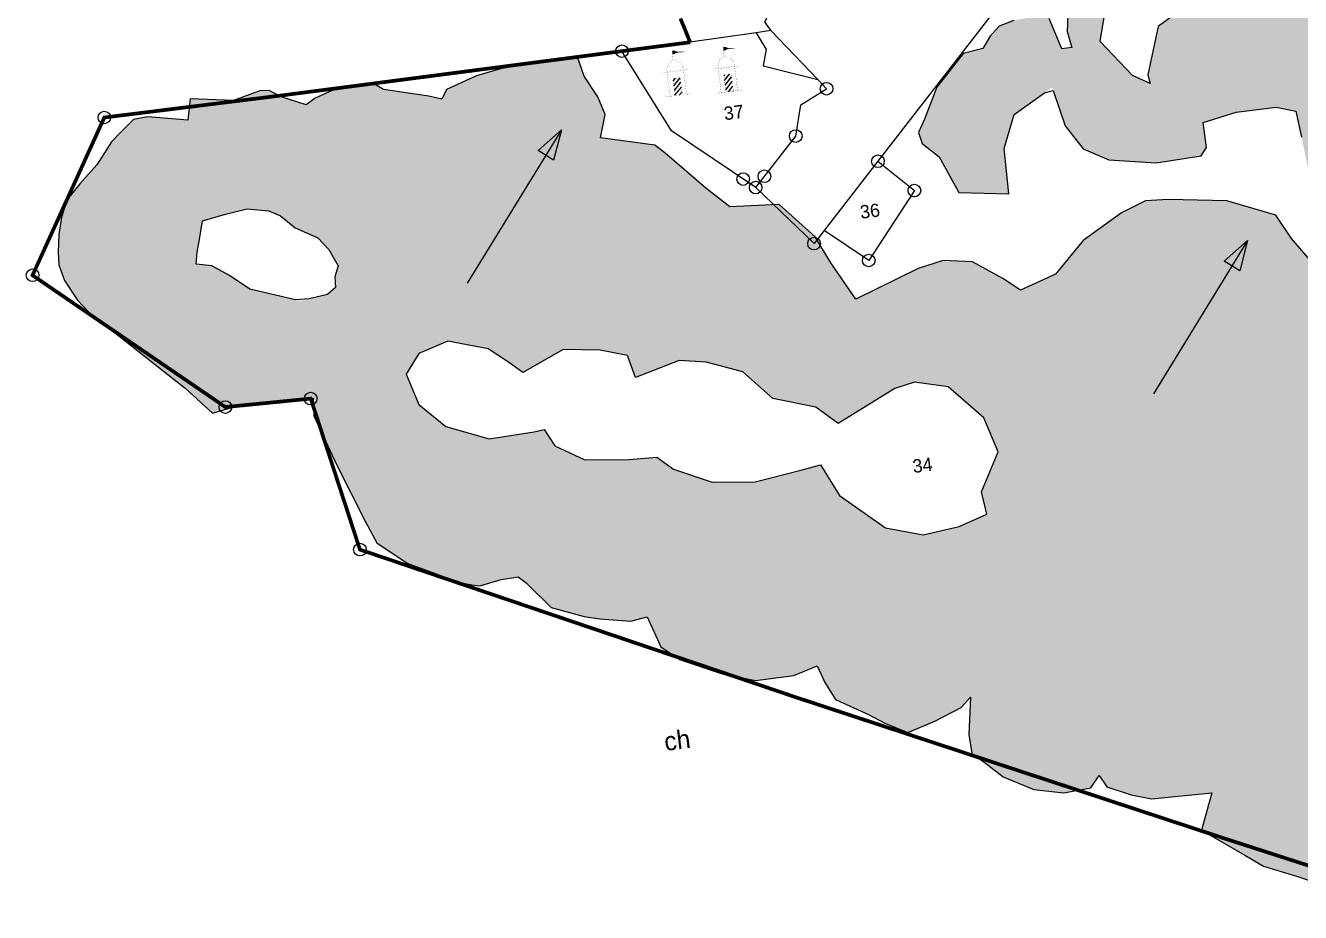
# Model space of a CAD drawing. Header units: metres. Extents: x 290104 to 292132, y 1990019 to 1991719.
# Drawn here: x 290104 to 290799, y 1990043 to 1990526 of the extents above; entities that cross this region are included whole.
import ezdxf
from ezdxf.enums import TextEntityAlignment as Align

# ---------------------------------------------------------------- set-up
doc = ezdxf.new("R2010")
doc.units = ezdxf.units.M
doc.header["$MEASUREMENT"] = 0
doc.linetypes.add('DASHDOT', pattern=[1, 0.5, -0.25, 0, -0.25])
for name, color, linetype in [('POLY_HATCH', 12, 'Continuous'), ('POLY_PARCEL', 6, 'Continuous'), ('POLY_WATER', 4, 'Continuous'), ('SYM_ARROW', 1, 'Continuous'), ('SYM_STONE', 1, 'Continuous'), ('SYM_WORSHIP', 1, 'Continuous'), ('TEXT_MAPOUT', 7, 'Continuous'), ('TEXT_PARCEL', 7, 'Continuous'), ('V_BOUND_LINE', 7, 'Continuous'), ('V_BOUND_STREAM_LINE', 7, 'DASHDOT')]:
    doc.layers.add(name, color=color, linetype=linetype)
doc.styles.add('TEXT_MAP', font='')
doc.styles.get('TEXT_MAP').set_extended_font_data('Kruti Dev 050')

# ---------------------------------------------------------------- blocks, each defined once
blk = doc.blocks.new('STONE')
blk.add_circle((0, 0), 0.8510231522929323)
blk = doc.blocks.new('TEMPLE')
at = {"linetype": 'Continuous'}
blk.add_hatch(color=256, dxfattribs=at).paths.add_polyline_path([(0.2823070738277259, 5.694702453576042), (0.5997007943876708, 5.747528817597753), (0.9523601482808252, 5.712310998570159), (1.393183585423913, 5.729920272603636), (0.4939023840613558, 5.853181545622648), (0.2117758071981405, 6.011659908611305), (-0.1408835466579603, 6.064486272633075), (-0.1493116005540691, 5.551076389589148), (-0.0879850967228372, 5.5538326355815)])
h = blk.add_hatch(dxfattribs=at)
h.set_pattern_fill('ANSI31', color=256, scale=3.600000000000001, style=0)
h.set_pattern_definition([(45, (-94.63405291644858, -100.6524758033455), (-0.3181980515339464, 0.3181980515339465), [])])
h.paths.add_polyline_path([(-0.5113554589449905, 2.324357100333998), (-0.5113554589449906, 0), (0.4937226423062385, 0), (0.4937226423062385, 2.324357100333998)])
at = {"linetype": 'Continuous', "const_width": 0.01800000000000001}
for points in [[(-0.158516363315357, 4.990351905506088), (-0.1408835466579603, 6.064486272633076), (0.211775807198137, 6.011659908611307), (0.4939023840613572, 5.853181545622647), (1.393183585423913, 5.729920272603636), (0.9523601482808317, 5.71231099857016), (0.5997007943876724, 5.747528817597754), (0.2823070738277238, 5.694702453576042), (-0.08798509672283217, 5.5538326355815), (-0.1493116005697175, 5.551076389588445)], [(-1.163775716759346, 3.275230194441974), (-1.163595975004228, 3.687303537316609), (-0.9696334814279908, 4.21556644840166), (-0.6346069441922282, 4.550132448412455), (-0.3348460402526143, 4.726220085434591), (-0.158516363315357, 4.990351905506088), (0.05307894691827642, 4.796655723489835), (0.4586367507652085, 4.497306084390743), (0.6878648776373666, 4.356436266396202), (0.8818273712508926, 4.092304446343348), (1.022891414873357, 3.757738446313908), (1.057977306433031, 3.275230194441974)], [(-1.780928830839684, 3.275230194441974), (1.745663197543536, 3.275230194441974)], [(-1.163775716759346, 0), (-1.163775716759346, 3.275230194441974)], [(-0.5113554589449905, 0), (-0.5113554589449905, 2.324357100333998), (0.4937226423062384, 2.324357100333998), (0.4937226423062384, 0)], [(1.057977306433031, 0), (1.057977306433031, 3.275230194441974)], [(-1.780928830839684, 0), (1.780928830839684, 0)]]:
    blk.add_lwpolyline(points, dxfattribs=at)
blk = doc.blocks.new('ARROWASPECT')
h = blk.add_hatch(color=256)
h.paths.add_polyline_path([(2.847414293257273, -2.847414293257273), (3.718424492809556, -1.976404093704986), (8.881784197001252e-15, -1.4210854715202e-14)])
h.paths.add_polyline_path([(3.552713678800501e-14, -2.842170943040401e-14), (1.976404093705009, -3.718424492809532), (2.847414293257282, -2.847414293257273)])
for points in [[(0, 0), (17.15460829185389, -17.15460829185389)], [(0, 0), (1.976404093705, -3.718424492809547)], [(0, 0), (3.718424492809556, -1.976404093704986)], [(3.718424492809556, -1.976404093704986), (1.976404093705, -3.718424492809547)]]:
    blk.add_lwpolyline(points)
blk = doc.blocks.new('21432')
at = {"layer": 'POLY_HATCH'}
h = blk.add_hatch(dxfattribs=at)
h.set_pattern_fill('ZIGZAG', color=256, scale=40.40039690442527, angle=7.091492986358515, style=0)
h.set_pattern_definition([(7.091492986358515, (290088.8200851613, 1989667.837762108), (4.38796861673277, 5.634867665452759), [5.050049613053159, -5.050049613053159]), (97.09149298635852, (290093.8315033024, 1989668.461211632), (-5.634867665452758, 4.38796861673277), [5.050049613053159, -5.050049613053159])])
h.paths.add_polyline_path([(290750.5871927554, 1990108.055136135), (290745.0264765553, 1990087.729126034), (290768.676812903, 1990074.117019292), (290778.6770453232, 1990068.046396606), (290796.6905425654, 1990062.5876834), (290811.9543437237, 1990057.556866444), (290829.2091658157, 1990052.003769642), (290843.1954843297, 1990051.048852627), (290854.4235930117, 1990048.873793472), (290870.4029505969, 1990050.476731161), (290890.7106791773, 1990073.022337738), (290898.4470285136, 1990085.149342659), (290907.4466926176, 1990071.639533779), (290920.1002730337, 1990062.819124239), (290931.0027001721, 1990058.785661676), (290959.9287328789, 1990064.694137222), (290967.3288602559, 1990070.234574183), (290976.100800228, 1990070.940867259), (290992.9843706686, 1990077.66109962), (290998.3914589746, 1990080.643681878), (291005.2154905211, 1990075.332873526), (291015.8861401923, 1990079.355260597), (291042.0384918536, 1990099.548093476), (291044.6547840685, 1990112.57807293), (291049.7276691312, 1990112.054217126), (291065.655824598, 1990107.876014668), (291088.6519234937, 1990108.811936353), (291111.3650354311, 1990112.022566609), (291119.9031718471, 1990117.704578505), (291131.8122381957, 1990130.350693658), (291143.2617881998, 1990165.268758564), (291143.9580569444, 1990175.558382836), (291147.6200554938, 1990192.568302677), (291155.8691420092, 1990191.284627885), (291165.434778872, 1990173.22541117), (291175.5354115582, 1990175.636940714), (291179.2364846048, 1990179.947224143), (291187.5879895233, 1990190.225836131), (291191.3854174518, 1990196.858015734), (291198.0760530808, 1990205.00507935), (291198.793627645, 1990214.718968544), (291198.0410233887, 1990223.864976471), (291198.0491135776, 1990236.185493237), (291196.9171680599, 1990245.284308908), (291194.55288471, 1990254.999784284), (291176.0395315613, 1990264.667818788), (291145.293490898, 1990260.408696227), (291122.6241137694, 1990261.061572033), (291122.0991014689, 1990275.756842456), (291119.967105769, 1990285.910843779), (291106.1885996214, 1990287.371455178), (291100.9026821903, 1990298.435495155), (291092.3633098455, 1990321.684693568), (291082.7442520005, 1990329.170724241), (291072.3714693365, 1990328.748558146), (291054.7798325337, 1990326.994192871), (291050.8881484626, 1990344.309571241), (291057.9611357804, 1990367.764501244), (291055.1886315396, 1990379.575360942), (291052.4670338712, 1990387.485339202), (291048.5685042765, 1990394.380631978), (291042.961192883, 1990404.536420363), (291035.1063895493, 1990411.807798023), (291039.1736013405, 1990417.523397416), (291053.8315549393, 1990425.5852991), (291046.9941182908, 1990435.153920963), (291035.989951993, 1990450.282060396), (291027.226432112, 1990457.87452496), (291008.7861034476, 1990466.433806734), (290993.765631931, 1990471.945465336), (290985.0507318661, 1990472.163685987), (290967.5654737692, 1990469.554286525), (290958.2700892702, 1990481.421930348), (290941.331162204, 1990490.758500439), (290925.5129042406, 1990502.682933958), (290914.4509937984, 1990511.291865498), (290908.3072590197, 1990518.776110025), (290889.6010011539, 1990529.47298654), (290878.3726873198, 1990528.944392124), (290858.0526079038, 1990524.679914862), (290853.8235600184, 1990516.773504241), (290848.9031043924, 1990514.424834349), (290844.1999434062, 1990517.312811796), (290832.5993296163, 1990519.776842572), (290830.6345291578, 1990533.13926186), (290821.946135501, 1990547.290792694), (290796.7037437459, 1990544.150492545), (290778.4678124351, 1990562.653313848), (290766.9584165369, 1990566.068152354), (290761.4157807319, 1990566.071001671), (290743.2428497287, 1990550.654912795), (290732.8288829238, 1990534.126942094), (290721.3970332068, 1990525.780927898), (290715.6665576308, 1990499.44987217), (290716.9425504507, 1990494.761934158), (290707.3950127967, 1990499.113224629), (290689.8413088879, 1990517.700918983), (290693.3518236847, 1990539.601505171), (290700.2625528947, 1990545.307914228), (290681.8606128399, 1990570.713908772), (290683.8115558599, 1990555.031819268), (290679.4600894917, 1990551.028558731), (290677.3213067008, 1990540.37674319), (290672.1143269847, 1990532.112758299), (290671.8525790547, 1990523.079222881), (290674.3197407327, 1990514.385179668), (290668.8619215168, 1990513.706195257), (290661.9657467107, 1990530.157835288), (290655.5712293648, 1990531.439466952), (290642.6937474345, 1990529.145048), (290634.7614893388, 1990526.081082257), (290629.8974429136, 1990520.6292877), (290625.8852632838, 1990513.898708963), (290615.1392795697, 1990511.177080089), (290600.8016030706, 1990492.776211029), (290593.9684206206, 1990475.308944616), (290590.7232923547, 1990467.981406119), (290592.8511599216, 1990462.01468019), (290602.0557642847, 1990454.851199385), (290612.7871941737, 1990435.414774517), (290639.9029895616, 1990434.633843433), (290637.5315670696, 1990459.264595304), (290642.8306473707, 1990477.925776582), (290663.5087346044, 1990492.609160198), (290670.6250321385, 1990471.690201625), (290680.5082258816, 1990459.072076946), (290694.4035986755, 1990453.184535658), (290720.2397558487, 1990451.552024743), (290744.7151036127, 1990455.289285569), (290747.6172917938, 1990459.80462816), (290745.9208195019, 1990473.441228539), (290763.9168339097, 1990479.141950103), (290785.7480960277, 1990481.857885912), (290796.4056177577, 1990479.72183067), (290799.551360864, 1990465.57314732), (290804.9909876538, 1990438.554565717), (290807.9707293888, 1990431.309056525), (290824.8312900927, 1990396.017952302), (290808.5426632009, 1990393.299171829), (290793.9723475796, 1990410.180865527), (290785.4536012678, 1990422.968735392), (290758.8540319106, 1990430.737713685), (290726.8778281196, 1990431.606367137), (290714.5129188736, 1990430.760481287), (290701.4621436246, 1990424.290210114), (290680.4754790516, 1990409.216461844), (290665.4555751506, 1990390.730719732), (290646.4344074226, 1990382.132935699), (290636.6323990404, 1990388.529715295), (290620.2662259676, 1990397.571787524), (290604.2357157774, 1990398.347031114), (290590.5660992058, 1990393.841921271), (290556.6171287406, 1990377.155586859), (290543.0719658606, 1990396.93434768), (290534.3835801554, 1990411.085874777), (290514.8680180026, 1990428.737117167), (290488.0067001366, 1990427.472564695), (290474.9668406905, 1990437.620830338), (290452.4679049955, 1990456.978075219), (290447.0985483426, 1990461.15677027), (290417.5119594696, 1990465.092237864), (290419.9534973893, 1990477.927386424), (290416.0718569452, 1990487.454089039), (290408.4931876808, 1990498.830773588), (290404.8965597051, 1990509.162903099), (290391.1932275705, 1990507.843116196), (290362.9315338481, 1990502.787257968), (290349.9376940404, 1990498.860839757), (290333.5277862817, 1990491.429564096), (290331.1062151743, 1990486.123505969), (290323.9479809634, 1990487.927871605), (290299.2479002699, 1990491.399782821), (290294.6507039779, 1990494.292726139), (290271.1789095176, 1990490.987711371), (290262.0727736751, 1990486.77498115), (290257.1393627964, 1990483.081357426), (290243.4872407317, 1990487.542706934), (290236.8990235059, 1990490.957930097), (290231.9204672363, 1990490.723551262), (290217.5507626557, 1990485.471015311), (290193.9395008052, 1990486.383485642), (290192.6990659904, 1990474.679623011), (290170.8901669085, 1990476.586287427), (290162.9712382525, 1990475.216144225), (290156.1391097232, 1990468.206430241), (290151.0150077966, 1990462.949144066), (290142.9464966303, 1990450.395829077), (290133.8363159827, 1990440.022838147), (290126.8135037783, 1990431.449462629), (290123.7727322837, 1990421.831536725), (290122.2493105107, 1990412.402382665), (290121.9110704141, 1990402.735680157), (290122.3806877121, 1990395.864380801), (290125.3621601056, 1990387.380644222), (290132.4671593155, 1990376.715002056), (290138.6740159849, 1990370.172461394), (290191.2281343466, 1990328.58740049), (290206.0122019291, 1990315.027235312), (290222.6975849787, 1990319.969397725), (290252.4274382266, 1990322.513011976), (290260.8200443099, 1990323.172113713), (290261.240471412, 1990313.599798536), (290273.834752727, 1990286.677726514), (290289.1766960857, 1990256.247631164), (290295.6645204183, 1990244.350256688), (290312.0622858104, 1990233.300753957), (290331.4496217365, 1990226.088027677), (290340.3138638341, 1990222.955959953), (290347.4249339378, 1990221.53070931), (290351.7391438504, 1990220.91246991), (290363.2627980437, 1990224.271001284), (290372.699083794, 1990225.829917247), (290376.9641108833, 1990222.510662944), (290390.562997947, 1990209.188036907), (290408.5293305032, 1990204.108443347), (290417.1577509072, 1990202.871959895), (290433.9510826386, 1990201.695161362), (290442.9136983342, 1990203.965119708), (290450.3468293145, 1990187.565528735), (290460.441390528, 1990180.73667141), (290483.7635951052, 1990172.858513474), (290501.9206113365, 1990169.342581449), (290522.7841963982, 1990171.938132612), (290535.5893859923, 1990177.381021018), (290539.8031962179, 1990168.280624735), (290545.5815288025, 1990158.989876914), (290563.5458352698, 1990150.83015254), (290572.4060347105, 1990146.014106856), (290584.9673124223, 1990141.032062768), (290599.6220220984, 1990147.090024698), (290614.0880736093, 1990154.664460558), (290619.1650040559, 1990160.30086081), (290618.2506749227, 1990139.782918559), (290619.9034546022, 1990129.593945512), (290627.1068274102, 1990124.330329416), (290636.9163835281, 1990116.696046112), (290653.5540233702, 1990109.911216083), (290669.957860235, 1990108.102100222), (290684.6577079294, 1990110.700816344), (290689.2138110081, 1990117.427379542), (290693.4296473226, 1990111.407114072), (290706.7024287047, 1990106.898567656), (290717.7483748323, 1990104.807886274)])
h.paths.add_polyline_path([(290857.3921143186, 1990290.940320918), (290851.0507811048, 1990310.944123952), (290851.6330341338, 1990331.039159341), (290856.5753805622, 1990347.056013191), (290869.6799361621, 1990371.789298982), (290884.3883459356, 1990383.630408091), (290898.3339050571, 1990389.215817138), (290916.0694465151, 1990389.111920267), (290937.4062655619, 1990384.835445488), (290959.6865396774, 1990372.975341013), (290975.3222118092, 1990352.587613197), (290989.0507553616, 1990316.56062081), (290987.0452384093, 1990295.518425859), (290975.080919102, 1990274.007395315), (290954.0190347278, 1990263.686173579), (290919.4914068804, 1990256.310337625), (290885.3492582109, 1990258.223653034), (290866.0098557855, 1990271.219721017)], flags=16)
h.paths.add_polyline_path([(290627.9976282816, 1990260.0221165), (290612.9001781994, 1990253.29722709), (290593.3700690154, 1990248.790421309), (290572.8220763404, 1990252.465576686), (290547.7638789614, 1990270.11966374), (290537.3717437623, 1990286.828766671), (290527.3079868714, 1990284.192015503), (290501.8074784145, 1990277.557691291), (290478.2724673814, 1990277.399326663), (290457.3003566335, 1990284.483632134), (290448.1805756534, 1990290.965284782), (290433.0867641722, 1990289.779907644), (290408.8695251583, 1990289.536674618), (290392.6729994303, 1990297.215085878), (290386.7098841533, 1990306.166597562), (290381.3368888993, 1990304.80578034), (290356.8615479292, 1990301.068525085), (290333.1605281521, 1990307.813333698), (290318.5017425952, 1990319.837347017), (290311.6055677892, 1990336.288987048), (290318.5199350213, 1990347.534913031), (290334.2996130843, 1990354.344670839), (290356.2968839463, 1990350.157433408), (290366.8659431134, 1990343.163698705), (290375.2186806812, 1990337.279002081), (290397.2268599734, 1990349.710300548), (290417.3507339965, 1990349.444299919), (290432.2712674834, 1990346.453822018), (290436.5270020383, 1990334.520374813), (290460.3237536286, 1990343.712273942), (290474.9898163874, 1990342.767285167), (290495.0252284265, 1990337.643600423), (290511.3877634773, 1990323.062011269), (290534.8343125263, 1990318.362691783), (290547.0222978043, 1990309.493209404), (290577.9030639717, 1990328.567373547), (290588.5642243027, 1990331.970830578), (290606.8958947994, 1990329.404717933), (290626.3266261965, 1990312.435302783), (290634.1594985537, 1990294.023051331), (290625.1063559034, 1990272.125310725)], flags=16)
h.paths.add_polyline_path([(290273.1620393688, 1990383.462987588), (290268.6636697952, 1990379.712901171), (290253.7482664655, 1990376.270692393), (290226.4555366951, 1990382.615369994), (290215.2421110623, 1990390.082746863), (290205.7296084517, 1990395.280257124), (290197.0874870078, 1990396.33210243), (290197.7026868638, 1990402.789563094), (290198.9729209392, 1990409.683004329), (290200.5507480128, 1990419.805175034), (290213.2117200374, 1990423.507248901), (290224.9118632557, 1990426.380798281), (290236.7404894051, 1990425.370876767), (290243.1117079954, 1990422.618534349), (290251.0083413111, 1990416.156512858), (290263.4015464498, 1990410.608386921), (290269.5085943159, 1990404.278221115), (290274.5227273529, 1990395.330624437), (290272.7729742848, 1990389.441015959)], flags=16)
for points in [[(290419.9534973893, 1990477.927386424), (290416.0718569452, 1990487.454089039), (290408.4931876808, 1990498.830773588), (290404.8965597051, 1990509.162903099), (290391.1932275705, 1990507.843116196), (290362.9315338481, 1990502.787257968), (290349.9376940404, 1990498.860839757), (290333.5277862817, 1990491.429564096), (290331.1062151743, 1990486.123505969), (290323.9479809634, 1990487.927871605), (290299.2479002699, 1990491.399782821), (290294.6507039779, 1990494.292726139), (290271.1789095176, 1990490.987711371), (290262.0727736751, 1990486.77498115), (290257.1393627964, 1990483.081357426), (290243.4872407317, 1990487.542706934), (290236.8990235059, 1990490.957930097), (290231.9204672363, 1990490.723551262), (290217.5507626557, 1990485.471015311), (290193.9395008052, 1990486.383485642), (290192.6990659904, 1990474.679623011), (290170.8901669085, 1990476.586287427), (290162.9712382525, 1990475.216144225), (290156.1391097232, 1990468.206430241), (290151.0150077966, 1990462.949144066), (290142.9464966303, 1990450.395829077), (290133.8363159827, 1990440.022838147), (290126.8135037783, 1990431.449462629), (290123.7727322837, 1990421.831536725), (290122.2493105107, 1990412.402382665), (290121.9110704141, 1990402.735680157), (290122.3806877121, 1990395.864380801), (290125.3621601056, 1990387.380644222), (290132.4671593155, 1990376.715002056), (290138.6740159849, 1990370.172461394), (290191.2281343466, 1990328.58740049), (290206.0122019291, 1990315.027235312), (290222.6975849787, 1990319.969397725), (290252.4274382266, 1990322.513011976), (290260.8200443099, 1990323.172113713), (290261.240471412, 1990313.599798536), (290273.834752727, 1990286.677726514), (290289.1766960857, 1990256.247631164), (290295.6645204183, 1990244.350256688), (290312.0622858104, 1990233.300753957), (290331.4496217365, 1990226.088027677), (290340.3138638341, 1990222.955959953), (290347.4249339378, 1990221.53070931), (290351.7391438504, 1990220.91246991), (290363.2627980437, 1990224.271001284), (290372.699083794, 1990225.829917247), (290376.9641108833, 1990222.510662944), (290390.562997947, 1990209.188036907), (290408.5293305032, 1990204.108443347), (290417.1577509072, 1990202.871959895), (290433.9510826386, 1990201.695161362), (290442.9136983342, 1990203.965119708), (290450.3468293145, 1990187.565528735), (290460.441390528, 1990180.73667141), (290483.7635951052, 1990172.858513474), (290501.9206113365, 1990169.342581449), (290522.7841963982, 1990171.938132612), (290535.5893859923, 1990177.381021018), (290539.8031962179, 1990168.280624735), (290545.5815288025, 1990158.989876914), (290563.5458352698, 1990150.83015254), (290572.4060347105, 1990146.014106856), (290584.9673124223, 1990141.032062768), (290599.6220220984, 1990147.090024698), (290614.0880736093, 1990154.664460558), (290619.1650040559, 1990160.30086081), (290618.2506749227, 1990139.782918559), (290619.9034546022, 1990129.593945512), (290627.1068274102, 1990124.330329416), (290636.9163835281, 1990116.696046112), (290653.5540233702, 1990109.911216083), (290669.957860235, 1990108.102100222), (290684.6577079294, 1990110.700816344), (290689.2138110081, 1990117.427379542), (290693.4296473226, 1990111.407114072), (290706.7024287047, 1990106.898567656), (290717.7483748323, 1990104.807886274), (290750.5871927554, 1990108.055136135), (290745.0264765553, 1990087.729126034), (290768.676812903, 1990074.117019292), (290778.6770453232, 1990068.046396606), (290796.6905425654, 1990062.5876834), (290811.9543437237, 1990057.556866444)], [(290732.8288829238, 1990534.126942094), (290721.3970332068, 1990525.780927898), (290715.6665576308, 1990499.44987217), (290716.9425504507, 1990494.761934158), (290707.3950127967, 1990499.113224629), (290689.8413088879, 1990517.700918983), (290693.3518236847, 1990539.601505171)], [(290672.1143269847, 1990532.112758299), (290671.8525790547, 1990523.079222881), (290674.3197407327, 1990514.385179668), (290668.8619215168, 1990513.706195257), (290661.9657467107, 1990530.157835288)], [(290642.6937474345, 1990529.145048), (290634.7614893388, 1990526.081082257), (290629.8974429136, 1990520.6292877), (290625.8852632838, 1990513.898708963), (290615.1392795697, 1990511.177080089), (290600.8016030706, 1990492.776211029), (290593.9684206206, 1990475.308944616), (290590.7232923547, 1990467.981406119), (290592.8511599216, 1990462.01468019), (290602.0557642847, 1990454.851199385), (290612.7871941737, 1990435.414774517), (290639.9029895616, 1990434.633843433), (290637.5315670696, 1990459.264595304), (290642.8306473707, 1990477.925776582), (290659.3810148198, 1990489.678091556), (290664.0717832506, 1990490.954031073), (290670.6250321385, 1990471.690201625), (290680.5082258816, 1990459.072076946), (290694.4035986755, 1990453.184535658), (290720.2397558487, 1990451.552024743), (290744.7151036127, 1990455.289285569), (290747.6172917938, 1990459.80462816), (290745.9208195019, 1990473.441228539), (290763.9168339097, 1990479.141950103), (290785.7480960277, 1990481.857885912), (290796.4056177577, 1990479.72183067), (290799.551360864, 1990465.57314732)], [(290808.5426632009, 1990393.299171829), (290793.9723475796, 1990410.180865527), (290785.4536012678, 1990422.968735392), (290758.8540319106, 1990430.737713685), (290726.8778281196, 1990431.606367137), (290714.5129188736, 1990430.760481287), (290701.4621436246, 1990424.290210114), (290680.4754790516, 1990409.216461844), (290665.4555751506, 1990390.730719732), (290646.4344074226, 1990382.132935699), (290636.6323990404, 1990388.529715295), (290620.2662259676, 1990397.571787524), (290604.2357157774, 1990398.347031114), (290590.5660992058, 1990393.841921271), (290556.6171287406, 1990377.155586859), (290543.0719658606, 1990396.93434768), (290534.3835801554, 1990411.085874777), (290514.8680180026, 1990428.737117167), (290488.0067001366, 1990427.472564695), (290474.9668406905, 1990437.620830338), (290452.4679049955, 1990456.978075219), (290447.0985483426, 1990461.15677027), (290417.5119594696, 1990465.092237864), (290419.9534973893, 1990477.927386424)], [(290198.9729209392, 1990409.683004329), (290200.5507480128, 1990419.805175034), (290213.2117200374, 1990423.507248901), (290224.9118632557, 1990426.380798281), (290236.7404894051, 1990425.370876767), (290243.1117079954, 1990422.618534349), (290251.0083413111, 1990416.156512858), (290263.4015464498, 1990410.608386921), (290269.5085943159, 1990404.278221115), (290274.5227273529, 1990395.330624437), (290272.7729742848, 1990389.441015959), (290273.1620393688, 1990383.462987588), (290268.6636697952, 1990379.712901171), (290258.6662612092, 1990377.40567777), (290251.2889799284, 1990376.842397032), (290226.4555366951, 1990382.615369994), (290215.2421110623, 1990390.082746863), (290205.7296084517, 1990395.280257124), (290197.0874870078, 1990396.33210243), (290197.7026868638, 1990402.789563094), (290198.9729209392, 1990409.683004329)], [(290375.2186806812, 1990337.279002081), (290366.8659431134, 1990343.163698705), (290356.2968839463, 1990350.157433408), (290334.2996130843, 1990354.344670839), (290318.5199350213, 1990347.534913031), (290311.6055677892, 1990336.288987048), (290318.5017425952, 1990319.837347017), (290333.1605281521, 1990307.813333698), (290356.8615479292, 1990301.068525085), (290381.3368888993, 1990304.80578034), (290386.7098841533, 1990306.166597562), (290392.6729994303, 1990297.215085878), (290408.8695251583, 1990289.536674618), (290433.0867641722, 1990289.779907644), (290448.1805756534, 1990290.965284782), (290457.3003566335, 1990284.483632134), (290478.2724673814, 1990277.399326663), (290501.8074784145, 1990277.557691291), (290527.3079868714, 1990284.192015503), (290537.3717437623, 1990286.828766671), (290547.7638789614, 1990270.11966374), (290572.8220763404, 1990252.465576686), (290593.3700690154, 1990248.790421309), (290612.9001781994, 1990253.29722709), (290627.9976282816, 1990260.0221165), (290625.1063559034, 1990272.125310725), (290634.1594985537, 1990294.023051331), (290626.3266261965, 1990312.435302783), (290606.8958947994, 1990329.404717933), (290588.5642243027, 1990331.970830578), (290577.9030639717, 1990328.567373547), (290547.0222978043, 1990309.493209404), (290534.8343125263, 1990318.362691783), (290511.3877634773, 1990323.062011269), (290495.0252284265, 1990337.643600423), (290474.9898163874, 1990342.767285167), (290460.3237536286, 1990343.712273942), (290436.5270020383, 1990334.520374813), (290432.2712674834, 1990346.453822018), (290417.3507339965, 1990349.444299919), (290397.2268599734, 1990349.710300548), (290375.2186806812, 1990337.279002081)]]:
    blk.add_lwpolyline(points, dxfattribs=at)
at = {"layer": 'POLY_PARCEL'}
for points in [[(290701.8530470586, 1990567.965135376), (290660.9439842267, 1990567.953248405), (290636.629877599, 1990539.97576048), (290568.6755906784, 1990452.356501741)], [(290502.2528001759, 1990522.414704211), (290507.716121366, 1990513.217245159), (290506.1167211324, 1990504.391812585), (290535.8540448847, 1990496.930532139)], [(290535.8540448847, 1990496.930532139), (290510.3799611278, 1990523.587106578)], [(290502.0360150411, 1990438.045242318), (290456.1073565715, 1990468.993891769), (290429.1371047204, 1990512.389235704)], [(290502.0360150411, 1990438.045242318), (290523.9001269697, 1990466.105478995), (290526.633737021, 1990483.159316954), (290540.6499420517, 1990491.912012491), (290535.8540448847, 1990496.930532139)], [(290568.6755906784, 1990452.356501741), (290588.5544736333, 1990436.408109045), (290563.6293237562, 1990398.262293972), (290539.4526518246, 1990414.676873913)], [(290568.6755906784, 1990452.356501741), (290539.4526518246, 1990414.676873913)], [(290539.4526518246, 1990414.676873913), (290533.8880764203, 1990407.501992176), (290502.0360150411, 1990438.045242318)]]:
    blk.add_lwpolyline(points, dxfattribs=at)
at = {"layer": 'POLY_WATER'}
for points in [[(290547.4708291132, 1990609.496908605), (290506.8781880789, 1990528.173467118), (290510.3799611278, 1990523.587106578)], [(290502.2528001759, 1990522.414704211), (290466.3627784606, 1990517.237306267)], [(290510.3799611278, 1990523.587106578), (290502.2528001759, 1990522.414704211)]]:
    blk.add_lwpolyline(points, dxfattribs=at)
at = {"layer": 'V_BOUND_LINE', "const_width": 2.020019845221264}
for points in [[(290466.3627784606, 1990517.237306267), (290429.1371047204, 1990512.389235704)], [(290429.1371047204, 1990512.389235704), (290244.2973443079, 1990488.316704267), (290147.1024195971, 1990476.216421661), (290107.9868025488, 1990390.200476616), (290213.0893026812, 1990318.364375832), (290259.5866891034, 1990322.972838652), (290286.4002228815, 1990240.650238183), (290523.6821886586, 1990160.243187211), (290755.3950108573, 1990083.876747136), (290879.0950930632, 1990043.862885094), (291104.4012912586, 1990086.78934218), (291232.3665905336, 1990248.864686885)]]:
    blk.add_lwpolyline(points, dxfattribs=at)
at = {"layer": 'V_BOUND_STREAM_LINE', "ltscale": 10, "const_width": 2.020019845221264, "flags": 128}
blk.add_lwpolyline([(290461.0442706358, 1990530.178080794), (290466.3627784606, 1990517.237306267)], dxfattribs=at)
at = {"layer": 'SYM_ARROW', "xscale": 4.040039690442526, "yscale": 4.040039690442526, "zscale": 4.040039690442526, "rotation": 283.4316847322684}
for p in [(290396.2161077947, 1990469.426445221), (290770.130653965, 1990409.075030012)]:
    blk.add_blockref('ARROWASPECT', p, dxfattribs=at)
at = {"layer": 'SYM_STONE', "xscale": 4.040039690442526, "yscale": 4.040039690442526, "zscale": 4.040039690442526, "rotation": 277.0914929863585}
for p in [(290429.1371047204, 1990512.389235704), (290540.6499420517, 1990491.912012491), (290147.1024195971, 1990476.216421661), (290523.9001269697, 1990466.105478995), (290568.6755906784, 1990452.356501741), (290495.2223546666, 1990442.636571423), (290506.8253490609, 1990444.191837549), (290502.0360150411, 1990438.045242318), (290588.5544736333, 1990436.408109045), (290533.8880764203, 1990407.501992176), (290563.6293237562, 1990398.262293972), (290107.9868025488, 1990390.200476616), (290213.0893026812, 1990318.364375832), (290259.5866891034, 1990322.972838652), (290286.4002228815, 1990240.650238183)]:
    blk.add_blockref('STONE', p, dxfattribs=at)
at = {"layer": 'SYM_WORSHIP', "xscale": 4.040039690442527, "yscale": 4.040039690442527, "zscale": 4.040039690442527, "rotation": 7.091492986358515}
for p in [(290487.9314447819, 1990490.376133088), (290460.1378353493, 1990488.343704607)]:
    blk.add_blockref('TEMPLE', p, dxfattribs=at)
at = {"layer": 'TEXT_MAPOUT', "style": 'TEXT_MAP'}
blk.add_text('ch', height=10.10009922610632, rotation=7.091492985510073, dxfattribs=at).set_placement((290452.8411215829, 1990130.882091563))
at = {"layer": 'TEXT_PARCEL', "style": 'TEXT_MAP'}
for s, p in [('37', (290490.08729841, 1990478.99496079)), ('36', (290564.3173661676, 1990425.249066639)), ('34', (290592.9262127817, 1990286.683180902))]:
    blk.add_text(s, height=7.272071442796549, rotation=7.091492985510073, dxfattribs=at).set_placement(p, align=Align.MIDDLE)

msp = doc.modelspace()

# ---------------------------------------------------------------- block references
msp.add_blockref('21432', (0, 0))

doc.saveas('drawing.dxf')
